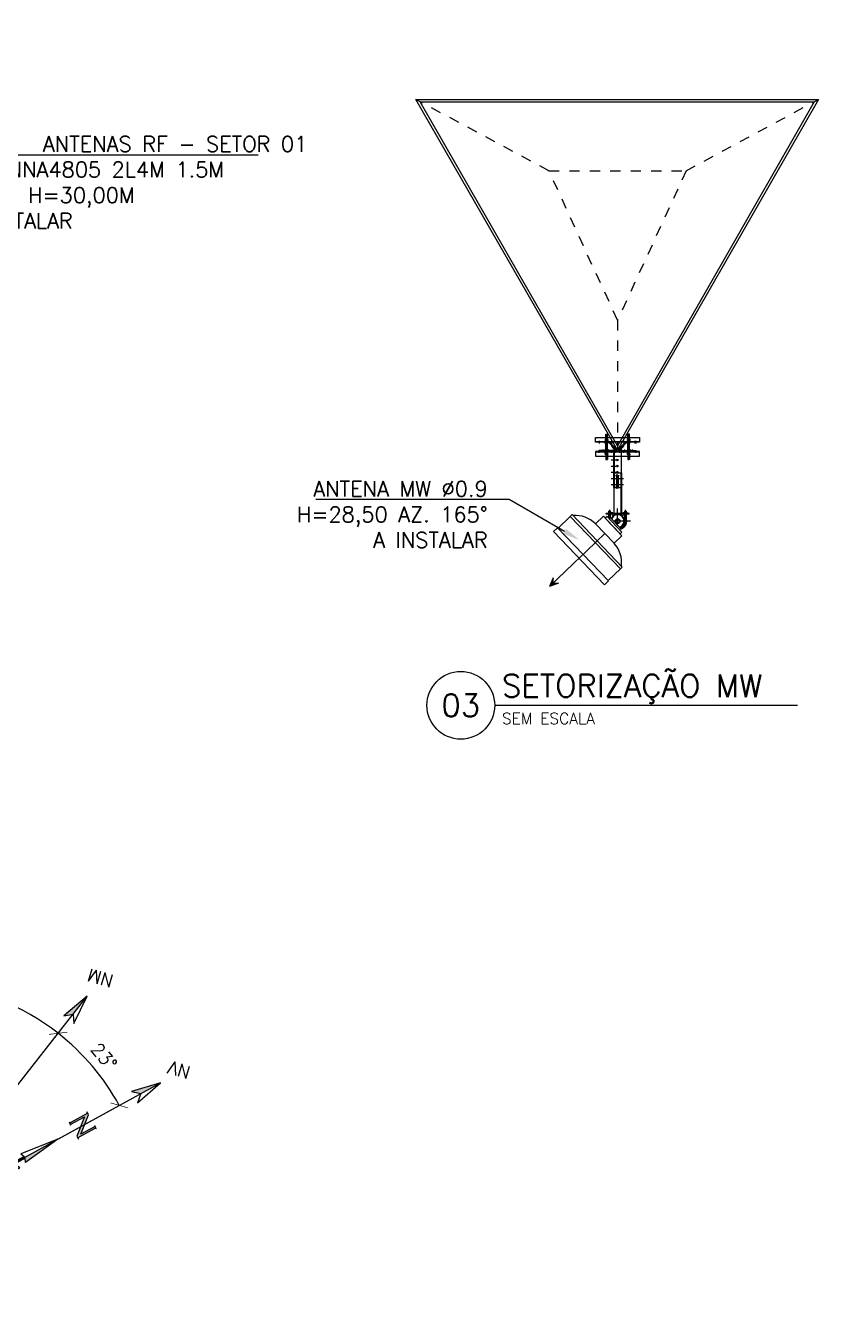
# Model space of a CAD drawing. Header units: inches. Extents: x -7660 to 802, y -193 to 3.
# Drawn here: x 318.26 to 326.01, y -164.16 to -151.68 of the extents above; entities that cross this region are included whole.
import ezdxf
from ezdxf import colors
from ezdxf.entities.mleader import LeaderData, LeaderLine
from ezdxf.enums import TextEntityAlignment as Align
from ezdxf.math import Vec2, Vec3

# ---------------------------------------------------------------- set-up
doc = ezdxf.new("R2010")
doc.units = ezdxf.units.IN
doc.header["$MEASUREMENT"] = 0
doc.set_wipeout_variables(frame=1)
doc.linetypes.add('CENTER2', pattern=[28.575, 19.05, -3.175, 3.175, -3.175])
doc.linetypes.add('HIDDEN2', pattern=[0.1875, 0.125, -0.0625])
for name, color, linetype in [('0-A INSTALAR', 10, 'Continuous'), ('_A INSTALAR', 10, 'Continuous'), ('A instalar', 10, 'Continuous'), ('DM-COTAS', 7, 'Continuous'), ('Indic_Exec', 10, 'Continuous'), ('indicação', 7, 'Continuous'), ('RCE2', 1, 'CENTER2'), ('RCO', 1, 'Continuous')]:
    doc.layers.add(name, color=color, linetype=linetype)
doc.styles.add('ROMANS', font='romans.shx', dxfattribs={"height": 10})
doc.styles.get("Standard").update_dxf_attribs({"font": 'arial.ttf'})
doc.styles.add('Texto Cotas', font='romans.shx')
doc.dimstyles.new('huawei_stand Cota 1-100', dxfattribs={"dimscale": 0, "dimtxt": 0.15, "dimasz": 0.15, "dimexe": 0.1, "dimexo": 0.1, "dimgap": 0.1, "dimtad": 1, "dimzin": 0, "dimdsep": 46, "dimtxsty": 'Texto Cotas', "dimblk": 'ARCHTICK', "dimcen": 0.2, "dimdle": 0.1, "dimclrd": 256, "dimclre": 256, "dimclrt": 256, "dimadec": 0, "dimazin": 0, "dimtfac": 1, "dimtix": 1, "dimtmove": 0, "dimatfit": 3, "dimfxl": 1, "dimtolj": 1, "dimtzin": 0, "dimarcsym": 1})

# ---------------------------------------------------------------- blocks, each defined once
blk = doc.blocks.new('REFERÊNCIA')
blk.add_hatch(color=256).paths.add_polyline_path([(5.3, -211.5), (0, -217.5), (0, -236.5)])
blk.add_line((0, 0), (0, -236.5))
blk.add_lwpolyline([(5.3, -211.5), (0, -217.5), (-5.3, -211.5), (0, -236.5), (5.3, -211.5)])
blk = doc.blocks.new('_ArchTick')
at = {"const_width": 0.05}
blk.add_lwpolyline([(-0.5, -0.5), (0.5, 0.5)], dxfattribs=at)
blk = doc.blocks.new('*D379')
at = {"lineweight": -2, "transparency": 16777216}
blk.add_arc((317.722, -73.343), 2.731, 139.0319, 162.1718, dxfattribs=at)
at = {"lineweight": -2, "transparency": 16777216, "xscale": 0.15, "yscale": 0.15, "zscale": 0.15}
for p, rotation in [((315.66, -71.552), 49.03194502879454), ((315.122, -72.506), 252.1717841684406)]:
    blk.add_blockref('_ArchTick', p, dxfattribs=dict(at, rotation=rotation))
at = {"transparency": 16777216, "insert": (315.19, -71.916), "char_height": 0.15, "attachment_point": 5, "rotation": 60.6019, "style": 'Texto Cotas', "bg_fill": 3, "box_fill_scale": 1.25, "bg_fill_color": 256, "bg_fill_true_color": 13158600, "bg_fill_transparency": 0}
blk.add_mtext('\\A1;23°', dxfattribs=at)
blk = doc.blocks.new('A$C02050FE0')
for points in [[(5.5, -28.2), (0, -31.9), (0, -55.8), (-0.9, -55.2), (-0.9, -87.2), (-17.5, -87.2), (-17.5, -89), (-0.9, -89), (-0.9, -106.8), (-4.1, -105.4), (0, -138.5), (0, -107.2), (0.9, -106.8), (0.9, -89), (17.5, -89), (17.5, -87.2), (0.9, -87.2), (0.9, -55.2), (5.5, -52.2)], [(5.3, -211.5), (0, -217.5), (0, -236.5)]]:
    blk.add_hatch(color=0).paths.add_polyline_path(points)
h = blk.add_hatch(color=0)
h.paths.add_polyline_path([(-4, -92.1), (-9.6, -92.1), (-9.6, -94), (-5.9, -94), (-5.9, -98.6), (-4, -98.6)])
h.paths.add_polyline_path([(9.6, -92.1), (4, -92.1), (4, -98.6), (5.9, -98.6), (5.9, -94), (9.6, -94)])
h.paths.add_polyline_path([(5.9, -69.9), (4, -69.9), (4, -84.1), (9.6, -84.1), (9.6, -82.2), (5.9, -82.2)])
h.paths.add_polyline_path([(-4, -69.9), (-5.9, -69.9), (-5.9, -82.2), (-9.6, -82.2), (-9.6, -84.1), (-4, -84.1)])
at = {"ltscale": 0.5}
h = blk.add_hatch(color=0, dxfattribs=at)
h.paths.add_polyline_path([(-5.5, -153.5), (-8.4, -153.5), (-7.1, -154.1), (-7.1, -170.3), (-7.6, -170.9), (-7.1, -170.9), (-5.6, -170.9), (-5.1, -170.9), (-5.6, -170.3), (-5.6, -157.4), (0, -164.2), (0, -160.2)])
h.paths.add_polyline_path([(0, -160.2), (0, -164.2), (5.5, -170.9), (7.1, -170.9), (8.4, -170.9), (7.1, -170.3), (7.1, -154.1), (7.6, -153.5), (7.1, -153.5), (5.6, -153.5), (5.1, -153.5), (5.6, -154.1), (5.6, -167)])
at = {"color": 0}
for p, q in [((0, 0), (0, -31.9)), ((0, -138.5), (0, -236.5))]:
    blk.add_line(p, q, dxfattribs=at)
for points in [[(0, -55.8), (-5.5, -52.2), (-5.5, -28.2), (0, -31.9), (0, -55.8)], [(0.9, -106.8), (0.9, -89), (17.5, -89), (17.5, -87.2), (0.9, -87.2), (0.9, -55.2), (5.5, -52.2), (5.5, -28.2), (0, -31.9), (0, -55.8)], [(0, -138.5), (-4.1, -105.4), (-0.9, -106.8), (-0.9, -89), (-17.5, -89), (-17.5, -87.2), (-0.9, -87.2), (-0.9, -55.2)], [(0, -138.5), (4.1, -105.4), (0, -107.2), (0, -138.5)], [(5.3, -211.5), (0, -217.5), (-5.3, -211.5), (0, -236.5), (5.3, -211.5)]]:
    blk.add_lwpolyline(points, dxfattribs=at)
for points in [[(-9.6, -82.2), (-9.6, -84.1), (-4, -84.1), (-4, -69.9), (-5.9, -69.9), (-5.9, -82.2)], [(9.6, -82.2), (9.6, -84.1), (4, -84.1), (4, -69.9), (5.9, -69.9), (5.9, -82.2)], [(-5.9, -94), (-9.6, -94), (-9.6, -92.1), (-4, -92.1), (-4, -98.6), (-5.9, -98.6)], [(5.9, -94), (9.6, -94), (9.6, -92.1), (4, -92.1), (4, -98.6), (5.9, -98.6)], [(-5.5, -153.5), (-8.4, -153.5), (-7.1, -154.1), (-7.1, -170.3), (-7.6, -170.9), (-7.1, -170.9), (-5.6, -170.9), (-5.1, -170.9), (-5.6, -170.3), (-5.6, -157.4), (5.5, -170.9), (7.1, -170.9), (8.4, -170.9), (7.1, -170.3), (7.1, -154.1), (7.6, -153.5), (7.1, -153.5), (5.6, -153.5), (5.1, -153.5), (5.6, -154.1), (5.6, -167)]]:
    blk.add_lwpolyline(points, close=True, dxfattribs=at)
blk = doc.blocks.new('*D740')
at = {"layer": 'DM-COTAS', "lineweight": -2}
blk.add_arc((324.274, -73.37), 2.731, 51.897, 180, dxfattribs=at)
at = {"layer": 'DM-COTAS', "lineweight": -2, "xscale": 0.15, "yscale": 0.15, "zscale": 0.15}
for p, rotation in [((325.96, -71.221), 321.8969609182352), ((321.543, -73.37), 270.000006281331)]:
    blk.add_blockref('_ArchTick', p, dxfattribs=dict(at, rotation=rotation))
at = {"layer": 'DM-COTAS', "insert": (323.002, -70.757), "char_height": 0.15, "attachment_point": 5, "rotation": 25.9485, "style": 'Texto Cotas'}
blk.add_mtext('\\A1;128%%d', dxfattribs=at)
blk = doc.blocks.new('*U351')
at = {"color": 0}
blk.add_line((450, 0), (4473, 0), dxfattribs=at)
blk.add_circle((0, 0), 450, dxfattribs=at)
at = {"layer": 'Indic_Exec', "color": 4, "style": 'ROMANS'}
blk.add_attdef('TÍTULO', (547, 110), '', height=300, dxfattribs=at)
blk.add_attdef('00', text='', height=300, dxfattribs=at).set_placement((0, 0), align=Align.MIDDLE)
at = {"layer": 'Indic_Exec', "color": 2, "style": 'ROMANS'}
blk.add_attdef('ESCALA', (547, -251), '', height=150, dxfattribs=at)
blk = doc.blocks.new('sdfsdfsf.656.5.5')
at = {"linetype": 'HIDDEN2'}
for p, q in [((-0.993, -0.213), (-2.973, 0.848)), ((1.053, -0.213), (3.023, 0.848))]:
    blk.add_line(p, q, dxfattribs=at)
for points in [[(0.03, -4.379), (-2.973, 0.848), (3.023, 0.848)], [(0.03, -4.31), (-2.909, 0.813), (2.959, 0.813)]]:
    blk.add_lwpolyline(points, close=True)
blk.add_lwpolyline([(0.03, -2.439), (-0.993, -0.213), (1.053, -0.213)], close=True, dxfattribs=at)
blk.add_lwpolyline([(0.03, -2.439), (0.03, -4.379)], dxfattribs=at)
blk = doc.blocks.new('F11')
at = {"linetype": 'Continuous'}
for p, q in [((3.9, 3.9), (-3.9, -3.9)), ((3.9, -3.9), (-3.9, 3.9))]:
    blk.add_line(p, q, dxfattribs=at)
blk.add_circle((0, 0), 5.5, dxfattribs=at)
blk = doc.blocks.new('f14')
at = {"color": 1, "linetype": 'ByBlock', "xscale": 1.272727270000019, "yscale": 1.272727270000019, "zscale": 1.272727270000019}
blk.add_blockref('F11', (0, 0), dxfattribs=at)
blk = doc.blocks.new('HS1')
at = {"layer": 'RCO'}
h = blk.add_hatch(color=256, dxfattribs=at)
h.paths.add_polyline_path([(5, -130), (0, -130), (0, -137), (5, -137)])
h.paths.add_polyline_path([(5, -120), (0, -120), (0, -130), (5, -130)])
h.paths.add_polyline_path([(5, -90), (0, -90), (0, -120), (5, -120)])
h.paths.add_polyline_path([(5, -78), (5, -60), (0, -60), (0, -90), (5, -90)])
h.paths.add_polyline_path([(5, -30), (0, -30), (0, -60), (5, -60)])
h.paths.add_polyline_path([(5, -23), (0, -23), (0, -30), (5, -30)])
at = {"layer": 'RCE2'}
for p, q in [((13, -30), (-10, -30)), ((13, -130), (-10, -130))]:
    blk.add_line(p, q, dxfattribs=at)
blk = doc.blocks.new('ALA')
at = {"layer": 'A instalar'}
h = blk.add_hatch(color=256, dxfattribs=at)
h.paths.add_polyline_path([(2281.173, 2029.5), (2281.179, 2029.5), (2281.179, 2029.499), (2281.173, 2029.499)])
h.paths.add_polyline_path([(2281.173, 2029.499), (2281.179, 2029.499), (2281.179, 2029.498), (2281.173, 2029.498)])
h.paths.add_polyline_path([(2281.173, 2029.498), (2281.179, 2029.498), (2281.179, 2029.493), (2281.173, 2029.493)])
h.paths.add_polyline_path([(2281.173, 2029.493), (2281.179, 2029.493), (2281.179, 2029.487), (2281.173, 2029.487)])
h.paths.add_polyline_path([(2281.173, 2029.487), (2281.179, 2029.487), (2281.179, 2029.486), (2281.173, 2029.486)])
h.paths.add_polyline_path([(2281.173, 2029.486), (2281.179, 2029.486), (2281.179, 2029.474), (2281.173, 2029.474)])
h.paths.add_polyline_path([(2281.173, 2029.474), (2281.179, 2029.474), (2281.179, 2029.467), (2281.173, 2029.467)])
blk.add_hatch(color=256, dxfattribs=at).paths.add_polyline_path([(2281.421, 2029.46), (2281.421, 2029.455), (2281.457, 2029.455), (2281.457, 2029.46)])
h = blk.add_hatch(color=256, dxfattribs=at)
h.paths.add_polyline_path([(2281.69, 2029.487), (2281.69, 2029.48), (2281.684, 2029.48), (2281.684, 2029.487)])
h.paths.add_polyline_path([(2281.69, 2029.487), (2281.684, 2029.487), (2281.684, 2029.547), (2281.69, 2029.547)])
h.paths.add_polyline_path([(2281.69, 2029.547), (2281.684, 2029.547), (2281.684, 2029.554), (2281.69, 2029.554)])
h = blk.add_hatch(color=256, dxfattribs=at)
h.paths.add_polyline_path([(2281.173, 2029.357), (2281.179, 2029.357), (2281.179, 2029.357), (2281.173, 2029.357)])
h.paths.add_polyline_path([(2281.173, 2029.357), (2281.179, 2029.357), (2281.179, 2029.358), (2281.173, 2029.358)])
h.paths.add_polyline_path([(2281.173, 2029.358), (2281.179, 2029.358), (2281.179, 2029.364), (2281.173, 2029.364)])
h.paths.add_polyline_path([(2281.173, 2029.364), (2281.179, 2029.364), (2281.179, 2029.369), (2281.173, 2029.369)])
h.paths.add_polyline_path([(2281.173, 2029.369), (2281.179, 2029.369), (2281.179, 2029.37), (2281.173, 2029.37)])
h.paths.add_polyline_path([(2281.173, 2029.37), (2281.179, 2029.37), (2281.179, 2029.383), (2281.173, 2029.383)])
h.paths.add_polyline_path([(2281.173, 2029.383), (2281.179, 2029.383), (2281.179, 2029.39), (2281.173, 2029.39)])
h = blk.add_hatch(color=256, dxfattribs=at)
h.paths.add_polyline_path([(2281.69, 2029.367), (2281.69, 2029.374), (2281.684, 2029.374), (2281.684, 2029.367)])
h.paths.add_polyline_path([(2281.69, 2029.367), (2281.684, 2029.367), (2281.684, 2029.307), (2281.69, 2029.307)])
h.paths.add_polyline_path([(2281.69, 2029.307), (2281.684, 2029.307), (2281.684, 2029.3), (2281.69, 2029.3)])
blk.add_line((2281.414, 2029.425), (2281.464, 2029.425))
for p, q in [((2281.644, 2029.247), (2281.644, 2029.607)), ((2281.644, 2029.607), (2281.684, 2029.607)), ((2281.679, 2029.607), (2281.679, 2029.247)), ((2281.684, 2029.607), (2281.684, 2029.247)), ((2281.771, 2029.567), (2281.748, 2029.567)), ((2281.758, 2029.607), (2281.758, 2029.247)), ((2281.798, 2029.607), (2281.758, 2029.607)), ((2281.763, 2029.607), (2281.763, 2029.247)), ((2281.798, 2029.247), (2281.798, 2029.607)), ((2281.116, 2029.533), (2281.116, 2029.323)), ((2281.116, 2029.499), (2281.179, 2029.499)), ((2281.116, 2029.493), (2281.208, 2029.493)), ((2281.116, 2029.486), (2281.179, 2029.486)), ((2281.146, 2029.486), (2281.146, 2029.499)), ((2281.146, 2029.498), (2281.179, 2029.498)), ((2281.146, 2029.487), (2281.179, 2029.487)), ((2281.188, 2029.474), (2281.163, 2029.474)), ((2281.173, 2029.523), (2281.173, 2029.334)), ((2281.173, 2029.523), (2281.179, 2029.523)), ((2281.179, 2029.5), (2281.173, 2029.5)), ((2281.179, 2029.467), (2281.173, 2029.467)), ((2281.179, 2029.523), (2281.179, 2029.334)), ((2281.18, 2029.505), (2281.179, 2029.505)), ((2281.179, 2029.481), (2281.179, 2029.505)), ((2281.18, 2029.481), (2281.179, 2029.481)), ((2281.509, 2029.46), (2281.179, 2029.46)), ((2281.509, 2029.455), (2281.179, 2029.455)), ((2281.18, 2029.505), (2281.18, 2029.481)), ((2281.19, 2029.503), (2281.182, 2029.503)), ((2281.19, 2029.499), (2281.182, 2029.499)), ((2281.19, 2029.486), (2281.182, 2029.486)), ((2281.19, 2029.482), (2281.182, 2029.482)), ((2281.191, 2029.484), (2281.191, 2029.501)), ((2281.191, 2029.499), (2281.196, 2029.499)), ((2281.191, 2029.498), (2281.197, 2029.498)), ((2281.191, 2029.487), (2281.197, 2029.487)), ((2281.191, 2029.486), (2281.196, 2029.486)), ((2281.196, 2029.486), (2281.196, 2029.499)), ((2281.197, 2029.498), (2281.196, 2029.499)), ((2281.196, 2029.486), (2281.197, 2029.487)), ((2281.197, 2029.487), (2281.197, 2029.498)), ((2281.387, 2029.46), (2281.387, 2029.455)), ((2281.389, 2029.459), (2281.679, 2029.459)), ((2281.389, 2029.395), (2281.389, 2029.459)), ((2281.407, 2029.455), (2281.407, 2029.45)), ((2281.414, 2029.376), (2281.414, 2029.475)), ((2281.421, 2029.46), (2281.421, 2029.45)), ((2281.457, 2029.46), (2281.457, 2029.45)), ((2281.464, 2029.376), (2281.464, 2029.475)), ((2281.471, 2029.455), (2281.471, 2029.45)), ((2281.491, 2029.46), (2281.491, 2029.455)), ((2281.509, 2029.396), (2281.509, 2029.46)), ((2281.613, 2029.517), (2281.828, 2029.517)), ((2281.619, 2029.524), (2281.618, 2029.523)), ((2281.66, 2029.523), (2281.618, 2029.523)), ((2281.618, 2029.523), (2281.618, 2029.512)), ((2281.66, 2029.512), (2281.618, 2029.512)), ((2281.618, 2029.512), (2281.619, 2029.511)), ((2281.66, 2029.524), (2281.619, 2029.524)), ((2281.619, 2029.524), (2281.619, 2029.511)), ((2281.66, 2029.511), (2281.619, 2029.511)), ((2281.66, 2029.526), (2281.66, 2029.509)), ((2281.661, 2029.528), (2281.666, 2029.528)), ((2281.661, 2029.524), (2281.666, 2029.524)), ((2281.661, 2029.511), (2281.666, 2029.511)), ((2281.661, 2029.507), (2281.666, 2029.507)), ((2281.667, 2029.526), (2281.667, 2029.509)), ((2281.668, 2029.528), (2281.676, 2029.528)), ((2281.668, 2029.524), (2281.676, 2029.524)), ((2281.668, 2029.511), (2281.676, 2029.511)), ((2281.668, 2029.507), (2281.676, 2029.507)), ((2281.7, 2029.547), (2281.674, 2029.547)), ((2281.674, 2029.487), (2281.7, 2029.487)), ((2281.677, 2029.505), (2281.677, 2029.529)), ((2281.677, 2029.529), (2281.679, 2029.529)), ((2281.677, 2029.505), (2281.679, 2029.505)), ((2281.69, 2029.554), (2281.684, 2029.554)), ((2281.684, 2029.48), (2281.69, 2029.48)), ((2281.692, 2029.529), (2281.69, 2029.529)), ((2281.692, 2029.505), (2281.69, 2029.505)), ((2281.692, 2029.505), (2281.692, 2029.529)), ((2281.701, 2029.528), (2281.693, 2029.528)), ((2281.701, 2029.524), (2281.693, 2029.524)), ((2281.701, 2029.511), (2281.693, 2029.511)), ((2281.701, 2029.507), (2281.693, 2029.507)), ((2281.702, 2029.526), (2281.702, 2029.509)), ((2281.702, 2029.524), (2281.746, 2029.524)), ((2281.702, 2029.523), (2281.746, 2029.523)), ((2281.702, 2029.512), (2281.746, 2029.512)), ((2281.702, 2029.511), (2281.746, 2029.511)), ((2281.746, 2029.526), (2281.746, 2029.509)), ((2281.747, 2029.528), (2281.755, 2029.528)), ((2281.747, 2029.524), (2281.755, 2029.524)), ((2281.747, 2029.511), (2281.755, 2029.511)), ((2281.747, 2029.507), (2281.755, 2029.507)), ((2281.756, 2029.505), (2281.756, 2029.529)), ((2281.756, 2029.529), (2281.758, 2029.529)), ((2281.756, 2029.505), (2281.758, 2029.505)), ((2281.765, 2029.529), (2281.763, 2029.529)), ((2281.765, 2029.505), (2281.763, 2029.505)), ((2281.765, 2029.505), (2281.765, 2029.529)), ((2281.774, 2029.528), (2281.766, 2029.528)), ((2281.774, 2029.524), (2281.766, 2029.524)), ((2281.774, 2029.511), (2281.766, 2029.511)), ((2281.774, 2029.507), (2281.766, 2029.507)), ((2281.775, 2029.526), (2281.775, 2029.509)), ((2281.781, 2029.528), (2281.776, 2029.528)), ((2281.781, 2029.524), (2281.776, 2029.524)), ((2281.781, 2029.511), (2281.776, 2029.511)), ((2281.781, 2029.507), (2281.776, 2029.507)), ((2281.781, 2029.523), (2281.824, 2029.523)), ((2281.781, 2029.512), (2281.824, 2029.512)), ((2281.782, 2029.526), (2281.782, 2029.509)), ((2281.782, 2029.524), (2281.823, 2029.524)), ((2281.782, 2029.511), (2281.823, 2029.511)), ((2281.823, 2029.524), (2281.823, 2029.511)), ((2281.823, 2029.524), (2281.824, 2029.523)), ((2281.824, 2029.512), (2281.823, 2029.511)), ((2281.824, 2029.523), (2281.824, 2029.512)), ((2281.011, 2029.428), (2281.22, 2029.428)), ((2281.116, 2029.37), (2281.179, 2029.37)), ((2281.116, 2029.364), (2281.208, 2029.364)), ((2281.116, 2029.357), (2281.179, 2029.357)), ((2281.146, 2029.37), (2281.146, 2029.357)), ((2281.146, 2029.369), (2281.179, 2029.369)), ((2281.146, 2029.358), (2281.179, 2029.358)), ((2281.188, 2029.383), (2281.163, 2029.383)), ((2281.179, 2029.39), (2281.173, 2029.39)), ((2281.179, 2029.357), (2281.173, 2029.357)), ((2281.509, 2029.396), (2281.179, 2029.396)), ((2281.18, 2029.376), (2281.179, 2029.376)), ((2281.179, 2029.376), (2281.179, 2029.352)), ((2281.18, 2029.352), (2281.179, 2029.352)), ((2281.18, 2029.352), (2281.18, 2029.376)), ((2281.19, 2029.374), (2281.182, 2029.374)), ((2281.19, 2029.37), (2281.182, 2029.37)), ((2281.19, 2029.357), (2281.182, 2029.357)), ((2281.19, 2029.353), (2281.182, 2029.353)), ((2281.191, 2029.372), (2281.191, 2029.355)), ((2281.191, 2029.37), (2281.196, 2029.37)), ((2281.191, 2029.369), (2281.197, 2029.369)), ((2281.191, 2029.358), (2281.197, 2029.358)), ((2281.191, 2029.357), (2281.196, 2029.357)), ((2281.196, 2029.37), (2281.196, 2029.357)), ((2281.196, 2029.37), (2281.197, 2029.369)), ((2281.197, 2029.358), (2281.196, 2029.357)), ((2281.197, 2029.369), (2281.197, 2029.358)), ((2281.38, 2029.425), (2281.498, 2029.425)), ((2281.679, 2029.4), (2281.389, 2029.4)), ((2281.679, 2029.395), (2281.389, 2029.395)), ((2281.394, 2029.439), (2281.394, 2029.411)), ((2281.484, 2029.432), (2281.394, 2029.432)), ((2281.484, 2029.418), (2281.394, 2029.418)), ((2281.407, 2029.395), (2281.407, 2029.4)), ((2281.421, 2029.395), (2281.421, 2029.4)), ((2281.457, 2029.395), (2281.457, 2029.4)), ((2281.471, 2029.395), (2281.471, 2029.4)), ((2281.484, 2029.439), (2281.484, 2029.411)), ((2281.507, 2029.395), (2281.507, 2029.4)), ((2281.514, 2029.376), (2281.514, 2029.415)), ((2281.521, 2029.395), (2281.521, 2029.4)), ((2281.557, 2029.395), (2281.557, 2029.4)), ((2281.564, 2029.376), (2281.564, 2029.415)), ((2281.571, 2029.395), (2281.571, 2029.4)), ((2281.607, 2029.395), (2281.607, 2029.4)), ((2281.614, 2029.376), (2281.614, 2029.415)), ((2281.621, 2029.395), (2281.621, 2029.4)), ((2281.671, 2029.447), (2281.694, 2029.447)), ((2281.671, 2029.407), (2281.694, 2029.407)), ((2281.677, 2029.349), (2281.677, 2029.325)), ((2281.677, 2029.349), (2281.679, 2029.349)), ((2281.684, 2029.374), (2281.69, 2029.374)), ((2281.692, 2029.349), (2281.69, 2029.349)), ((2281.692, 2029.349), (2281.692, 2029.325)), ((2281.756, 2029.349), (2281.756, 2029.325)), ((2281.756, 2029.349), (2281.758, 2029.349)), ((2281.765, 2029.349), (2281.763, 2029.349)), ((2281.765, 2029.349), (2281.765, 2029.325)), ((2281.173, 2029.334), (2281.179, 2029.334)), ((2281.613, 2029.337), (2281.828, 2029.337)), ((2281.618, 2029.343), (2281.619, 2029.344)), ((2281.66, 2029.343), (2281.618, 2029.343)), ((2281.618, 2029.332), (2281.618, 2029.343)), ((2281.66, 2029.332), (2281.618, 2029.332)), ((2281.619, 2029.331), (2281.618, 2029.332)), ((2281.66, 2029.344), (2281.619, 2029.344)), ((2281.619, 2029.331), (2281.619, 2029.344)), ((2281.66, 2029.331), (2281.619, 2029.331)), ((2281.684, 2029.247), (2281.644, 2029.247)), ((2281.66, 2029.329), (2281.66, 2029.346)), ((2281.661, 2029.348), (2281.666, 2029.348)), ((2281.661, 2029.344), (2281.666, 2029.344)), ((2281.661, 2029.331), (2281.666, 2029.331)), ((2281.661, 2029.327), (2281.666, 2029.327)), ((2281.667, 2029.329), (2281.667, 2029.346)), ((2281.668, 2029.348), (2281.676, 2029.348)), ((2281.668, 2029.344), (2281.676, 2029.344)), ((2281.668, 2029.331), (2281.676, 2029.331)), ((2281.668, 2029.327), (2281.676, 2029.327)), ((2281.7, 2029.307), (2281.674, 2029.307)), ((2281.677, 2029.325), (2281.679, 2029.325)), ((2281.69, 2029.3), (2281.684, 2029.3)), ((2281.692, 2029.325), (2281.69, 2029.325)), ((2281.701, 2029.348), (2281.693, 2029.348)), ((2281.701, 2029.344), (2281.693, 2029.344)), ((2281.701, 2029.331), (2281.693, 2029.331)), ((2281.701, 2029.327), (2281.693, 2029.327)), ((2281.702, 2029.329), (2281.702, 2029.346)), ((2281.702, 2029.344), (2281.746, 2029.344)), ((2281.702, 2029.343), (2281.746, 2029.343)), ((2281.702, 2029.332), (2281.746, 2029.332)), ((2281.702, 2029.331), (2281.746, 2029.331)), ((2281.746, 2029.329), (2281.746, 2029.346)), ((2281.747, 2029.348), (2281.755, 2029.348)), ((2281.747, 2029.344), (2281.755, 2029.344)), ((2281.747, 2029.331), (2281.755, 2029.331)), ((2281.747, 2029.327), (2281.755, 2029.327)), ((2281.756, 2029.325), (2281.758, 2029.325)), ((2281.758, 2029.247), (2281.798, 2029.247)), ((2281.765, 2029.325), (2281.763, 2029.325)), ((2281.774, 2029.348), (2281.766, 2029.348)), ((2281.774, 2029.344), (2281.766, 2029.344)), ((2281.774, 2029.331), (2281.766, 2029.331)), ((2281.774, 2029.327), (2281.766, 2029.327)), ((2281.775, 2029.329), (2281.775, 2029.346)), ((2281.781, 2029.348), (2281.776, 2029.348)), ((2281.781, 2029.344), (2281.776, 2029.344)), ((2281.781, 2029.331), (2281.776, 2029.331)), ((2281.781, 2029.327), (2281.776, 2029.327)), ((2281.781, 2029.343), (2281.824, 2029.343)), ((2281.781, 2029.332), (2281.824, 2029.332)), ((2281.782, 2029.329), (2281.782, 2029.346)), ((2281.782, 2029.344), (2281.823, 2029.344)), ((2281.782, 2029.331), (2281.823, 2029.331)), ((2281.823, 2029.331), (2281.823, 2029.344)), ((2281.824, 2029.343), (2281.823, 2029.344)), ((2281.823, 2029.331), (2281.824, 2029.332)), ((2281.824, 2029.332), (2281.824, 2029.343))]:
    blk.add_line(p, q, dxfattribs=at)
for points in [[(2281.684, 2029.467, 0.668179), (2281.712, 2029.455), (2281.73, 2029.473), (2281.726, 2029.478), (2281.707, 2029.46, -0.668179), (2281.69, 2029.467), (2281.69, 2029.577), (2281.684, 2029.577)], [(2281.684, 2029.388, -0.668179), (2281.712, 2029.399), (2281.73, 2029.381), (2281.726, 2029.377), (2281.707, 2029.395, 0.668179), (2281.69, 2029.388), (2281.69, 2029.277), (2281.684, 2029.277)]]:
    blk.add_lwpolyline(points, format="xyb", dxfattribs=at)
blk.add_lwpolyline([(2281.756, 2029.49, 0.414214), (2281.756, 2029.499), (2281.684, 2029.427), (2281.756, 2029.355, 0.414214), (2281.756, 2029.364), (2281.693, 2029.427)], format="xyb", close=True, dxfattribs=at)
for centre, radius in [((2281.116, 2029.428), 0.057), ((2281.116, 2029.428), 0.052), ((2281.414, 2029.425), 0.007), ((2281.464, 2029.425), 0.007)]:
    blk.add_circle(centre, radius, dxfattribs=at)
for centre, radius, start, end in [((2281.116, 2029.428), 0.0708, 90, 270), ((2281.116, 2029.428), 0.0645, 90, 270), ((2281.116, 2029.428), 0.0581, 90, 270), ((2281.183, 2029.501), 0.00228, 118.721, 241.279), ((2281.198, 2029.493), 0.0179, 159.0261, 200.9739), ((2281.183, 2029.484), 0.00228, 118.721, 241.279), ((2281.188, 2029.501), 0.00228, 298.721, 61.279), ((2281.173, 2029.493), 0.0179, 339.0261, 20.9739), ((2281.188, 2029.484), 0.00228, 298.721, 61.279), ((2281.662, 2029.526), 0.00228, 118.721, 241.279), ((2281.677, 2029.517), 0.0179, 159.0261, 200.9739), ((2281.662, 2029.509), 0.00228, 118.721, 241.279), ((2281.665, 2029.526), 0.00228, 298.721, 61.279), ((2281.649, 2029.517), 0.0179, 339.0261, 20.9739), ((2281.665, 2029.509), 0.00228, 298.721, 61.279), ((2281.669, 2029.526), 0.00228, 118.721, 241.279), ((2281.685, 2029.517), 0.0179, 159.0261, 200.9739), ((2281.669, 2029.509), 0.00228, 118.721, 241.279), ((2281.675, 2029.526), 0.00228, 298.721, 61.279), ((2281.659, 2029.517), 0.0179, 339.0261, 20.9739), ((2281.675, 2029.509), 0.00228, 298.721, 61.279), ((2281.694, 2029.526), 0.00228, 118.721, 241.279), ((2281.71, 2029.517), 0.0179, 159.0261, 200.9739), ((2281.694, 2029.509), 0.00228, 118.721, 241.279), ((2281.7, 2029.526), 0.00228, 298.721, 61.279), ((2281.684, 2029.517), 0.0179, 339.0261, 20.9739), ((2281.7, 2029.509), 0.00228, 298.721, 61.279), ((2281.748, 2029.526), 0.00228, 118.721, 241.279), ((2281.764, 2029.517), 0.0179, 159.0261, 200.9739), ((2281.748, 2029.509), 0.00228, 118.721, 241.279), ((2281.754, 2029.526), 0.00228, 298.721, 61.279), ((2281.738, 2029.517), 0.0179, 339.0261, 20.9739), ((2281.754, 2029.509), 0.00228, 298.721, 61.279), ((2281.767, 2029.526), 0.00228, 118.721, 241.279), ((2281.782, 2029.517), 0.0179, 159.0261, 200.9739), ((2281.767, 2029.509), 0.00228, 118.721, 241.279), ((2281.773, 2029.526), 0.00228, 298.721, 61.279), ((2281.757, 2029.517), 0.0179, 339.0261, 20.9739), ((2281.773, 2029.509), 0.00228, 298.721, 61.279), ((2281.777, 2029.526), 0.00228, 118.721, 241.279), ((2281.793, 2029.517), 0.0179, 159.0261, 200.9739), ((2281.777, 2029.509), 0.00228, 118.721, 241.279), ((2281.78, 2029.526), 0.00228, 298.721, 61.279), ((2281.764, 2029.517), 0.0179, 339.0261, 20.9739), ((2281.78, 2029.509), 0.00228, 298.721, 61.279), ((2281.183, 2029.372), 0.00228, 118.721, 241.279), ((2281.198, 2029.364), 0.0179, 159.0261, 200.9739), ((2281.183, 2029.355), 0.00228, 118.721, 241.279), ((2281.188, 2029.372), 0.00228, 298.721, 61.279), ((2281.173, 2029.364), 0.0179, 339.0261, 20.9739), ((2281.188, 2029.355), 0.00228, 298.721, 61.279), ((2281.394, 2029.425), 0.007, 90, 270), ((2281.484, 2029.425), 0.007, 270, 90), ((2281.662, 2029.346), 0.00228, 118.721, 241.279), ((2281.677, 2029.337), 0.0179, 159.0261, 200.9739), ((2281.662, 2029.329), 0.00228, 118.721, 241.279), ((2281.665, 2029.346), 0.00228, 298.721, 61.279), ((2281.649, 2029.337), 0.0179, 339.0261, 20.9739), ((2281.665, 2029.329), 0.00228, 298.721, 61.279), ((2281.669, 2029.346), 0.00228, 118.721, 241.279), ((2281.685, 2029.337), 0.0179, 159.0261, 200.9739), ((2281.669, 2029.329), 0.00228, 118.721, 241.279), ((2281.675, 2029.346), 0.00228, 298.721, 61.279), ((2281.659, 2029.337), 0.0179, 339.0261, 20.9739), ((2281.675, 2029.329), 0.00228, 298.721, 61.279), ((2281.694, 2029.346), 0.00228, 118.721, 241.279), ((2281.71, 2029.337), 0.0179, 159.0261, 200.9739), ((2281.694, 2029.329), 0.00228, 118.721, 241.279), ((2281.7, 2029.346), 0.00228, 298.721, 61.279), ((2281.684, 2029.337), 0.0179, 339.0261, 20.9739), ((2281.7, 2029.329), 0.00228, 298.721, 61.279), ((2281.748, 2029.346), 0.00228, 118.721, 241.279), ((2281.764, 2029.337), 0.0179, 159.0261, 200.9739), ((2281.748, 2029.329), 0.00228, 118.721, 241.279), ((2281.754, 2029.346), 0.00228, 298.721, 61.279), ((2281.738, 2029.337), 0.0179, 339.0261, 20.9739), ((2281.754, 2029.329), 0.00228, 298.721, 61.279), ((2281.767, 2029.346), 0.00228, 118.721, 241.279), ((2281.782, 2029.337), 0.0179, 159.0261, 200.9739), ((2281.767, 2029.329), 0.00228, 118.721, 241.279), ((2281.773, 2029.346), 0.00228, 298.721, 61.279), ((2281.757, 2029.337), 0.0179, 339.0261, 20.9739), ((2281.773, 2029.329), 0.00228, 298.721, 61.279), ((2281.777, 2029.346), 0.00228, 118.721, 241.279), ((2281.793, 2029.337), 0.0179, 159.0261, 200.9739), ((2281.777, 2029.329), 0.00228, 118.721, 241.279), ((2281.78, 2029.346), 0.00228, 298.721, 61.279), ((2281.764, 2029.337), 0.0179, 339.0261, 20.9739), ((2281.78, 2029.329), 0.00228, 298.721, 61.279)]:
    blk.add_arc(centre, radius, start, end, dxfattribs=at)
for points in [[(2281.421, 2029.46), (2281.387, 2029.46), (2281.421, 2029.455), (2281.387, 2029.455)], [(2281.421, 2029.455), (2281.407, 2029.455), (2281.421, 2029.45), (2281.407, 2029.45)], [(2281.491, 2029.46), (2281.457, 2029.46), (2281.491, 2029.455), (2281.457, 2029.455)], [(2281.471, 2029.455), (2281.457, 2029.455), (2281.471, 2029.45), (2281.457, 2029.45)], [(2281.421, 2029.395), (2281.407, 2029.395), (2281.421, 2029.4), (2281.407, 2029.4)], [(2281.471, 2029.395), (2281.457, 2029.395), (2281.471, 2029.4), (2281.457, 2029.4)], [(2281.521, 2029.395), (2281.507, 2029.395), (2281.521, 2029.4), (2281.507, 2029.4)], [(2281.571, 2029.395), (2281.557, 2029.395), (2281.571, 2029.4), (2281.557, 2029.4)], [(2281.621, 2029.395), (2281.607, 2029.395), (2281.621, 2029.4), (2281.607, 2029.4)]]:
    blk.add_solid(points, dxfattribs=at)
at = {"layer": 'A instalar', "yscale": 0.001, "zscale": 0.001}
for name, p, xscale in [('HS1', (2281.684, 2029.607), -0.001), ('HS1', (2281.758, 2029.607), 0.001), ('f14', (2281.414, 2029.425), -0.001), ('f14', (2281.464, 2029.425), -0.001), ('f14', (2281.514, 2029.425), -0.001), ('f14', (2281.564, 2029.425), -0.001), ('f14', (2281.614, 2029.425), -0.001)]:
    blk.add_blockref(name, p, dxfattribs=dict(at, xscale=xscale))
at = {"layer": 'A instalar', "yscale": 0.001, "zscale": 0.001, "rotation": 180}
for p, xscale in [((2281.684, 2029.247), 0.001), ((2281.758, 2029.247), -0.001)]:
    blk.add_blockref('HS1', p, dxfattribs=dict(at, xscale=xscale))
blk = doc.blocks.new('*U741')
blk.add_hatch(color=256).paths.add_polyline_path([(-202, -737), (-213, -661), (-191, -697), (-155, -677)])
for q in [(-213, -661), (-155, -677)]:
    blk.add_line((-202, -737), q)
for radius in [20, 16]:
    blk.add_circle((0, 0), radius)
blk.add_wipeout([(52, -37), (-64, -5), (-68, -19), (-94, -12), (-99, -31), (-121, -25), (-145, -112), (-169, -107), (-204, -105), (-234, -107), (-268, -114), (-294, -124), (-318, -136), (-336, -148), (-346, -145), (-388, -298), (-393, -297), (-405, -340), (174, -499), (186, -456), (181, -455), (223, -302), (213, -299), (200, -273), (187, -254), (169, -232), (146, -211), (119, -193), (95, -180), (67, -170), (91, -84), (69, -78), (75, -58), (48, -51)])
at = {"lineweight": -3}
blk.add_line((-39, -141), (-202, -737), dxfattribs=at)
for points in [[(-121, -25), (-145, -112), (67, -170), (91, -84)], [(-346, -145), (-351, -165), (218, -321), (223, -302)], [(174, -499), (186, -456), (-393, -297), (-405, -340)]]:
    blk.add_lwpolyline(points, close=True)
at = {"color": 9}
for points in [[(69, -78), (75, -58), (-94, -12), (-99, -31)], [(48, -51), (52, -37), (-64, -5), (-68, -19)]]:
    blk.add_lwpolyline(points, close=True, dxfattribs=at)
for points in [[(-351, -165), (-388, -298)], [(218, -321), (181, -455)]]:
    blk.add_lwpolyline(points)
for centre, radius, start, end in [((-202, -333), 229, 75.4343, 125.857), ((5, -388), 227, 23.245, 73.9532)]:
    blk.add_arc(centre, radius, start, end)
blk = doc.blocks.new('*U378')
blk.add_hatch(color=256).paths.add_polyline_path([(314.91, -72.515), (314.853, -72.42), (314.603, -72.339)])
blk.add_line((317.722, -73.343), (314.603, -72.339))
blk.add_lwpolyline([(314.91, -72.515), (314.853, -72.42), (314.954, -72.376), (314.603, -72.339), (314.91, -72.515)])
at = {"xscale": 0.01385536544408619, "yscale": 0.01385536544408619, "zscale": 0.01385536544408619, "rotation": 229.0319450287959}
blk.add_blockref('A$C02050FE0', (317.722, -73.343), dxfattribs=at)
dim = blk.add_angular_dim_2l(base=(315.438, -71.845), line1=((317.722, -73.343), (314.603, -72.339)), line2=((317.722, -73.343), (315.248, -71.195)), dimstyle='huawei_stand Cota 1-100', override={"dimscale": 1, "dimfxl": 5, "dimfxlon": 1, "dimtfill": 1})
dim.commit()
dim.dimension.update_dxf_attribs({"geometry": '*D379', "text_midpoint": (315.19, -71.916)})
blk = doc.blocks.new('REFNV')
at = {"ltscale": 0.5, "xscale": -0.01385536544408616, "yscale": 0.01385536544408616, "zscale": 0.01385536544408616, "rotation": 270.000006281331}
blk.add_blockref('REFERÊNCIA', (324.274, -73.37), dxfattribs=at)
at = {"insert": (322.725, -73.667), "char_height": 0.15, "width": 3.12229, "attachment_point": 5, "style": 'ROMANS'}
blk.add_mtext('\\pxqc;REFERÊNCIA ALINHAMENTO\\PFRONTAL DO SITE', dxfattribs=at)
at = {"color": 6, "rotation": 249.7251767497955}
blk.add_blockref('*U378', (503.171, 199.251), dxfattribs=at)
for points in [[(324.274, -73.37), (326.597, -72.096)], [(324.274, -73.37), (325.008, -72.968)]]:
    blk.add_lwpolyline(points)
at = {"char_height": 0.15, "width": 0.3015, "attachment_point": 5, "rotation": 163.8134, "style": 'ROMANS'}
for s, insert in [('\\pxqc;NM', (326.451, -70.58)), ('\\pxqc;NV', (327.362, -71.644))]:
    blk.add_mtext(s, dxfattribs=dict(at, insert=insert))
at = {"layer": 'DM-COTAS'}
dim = blk.add_angular_dim_2l(base=(324.055, -70.648), line1=((324.274, -73.37), (320.998, -73.37)), line2=((324.274, -73.37), (326.296, -70.792)), dimstyle='huawei_stand Cota 1-100', override={"dimscale": 1}, dxfattribs=at)
dim.commit()
dim.dimension.update_dxf_attribs({"geometry": '*D740', "text_midpoint": (323.002, -70.757)})

msp = doc.modelspace()

# ---------------------------------------------------------------- block references
at = {"xscale": -1.2, "yscale": 1.2, "zscale": 1.2, "rotation": 270.0000000000197}
msp.add_blockref('ALA', (-2111.26607, -2893.86753, 0.00004), dxfattribs=at)
at = {"xscale": 0.8438972667959691, "yscale": 0.8438972667959691, "zscale": 0.8438972667959691}
msp.add_blockref('REFNV', (43.5024, -101.43097), dxfattribs=at)
at = {"layer": '_A INSTALAR', "color": 7, "xscale": 0.6560172729553836, "yscale": 0.6560172729553836, "zscale": 0.6560172729553836}
msp.add_blockref('sdfsdfsf.656.5.5', (324.02675, -152.96359, 0.00004), dxfattribs=at)
at = {"layer": 'indicação', "color": 4, "lineweight": 5, "xscale": 0.0007357085069532576, "yscale": 0.0007357085069532576, "zscale": 0.0007357085069532576}
msp.add_blockref('*U351', (322.51454, -158.32857), dxfattribs=at).add_auto_attribs({'00': '03', 'TÍTULO': 'SETORIZAÇÃO MW', 'ESCALA': 'SEM ESCALA '})

# ---------------------------------------------------------------- leaders
at = {"layer": '0-A INSTALAR', "lineweight": 5}
ml = msp.add_multileader_mtext('Standard', dxfattribs=at)
ml.set_content('\\Fromans|c0;ANTENAS RF - SETOR 01\\P\\pxqltz;ANTENNA4805 2L4M 1.5M\\PAZ.:0° H=30,00M\\PA INSTALAR', color=256)
ml.set_leader_properties()
ml.build(insert=Vec2(0, 0))
ml.multileader.update_dxf_attribs({"text_left_attachment_type": 6, "text_right_attachment_type": 6, "dogleg_length": 1.40041, "arrow_head_size": 0.16871})
ctx = ml.context
ctx.base_point, ctx.char_height, ctx.arrow_head_size, ctx.landing_gap_size, ctx.plane_origin = Vec3(317.90299, -152.9471), 0.15, 0.16871, 0.16871, Vec3(288.17531, -157.02278)
ctx.left_attachment, ctx.right_attachment, ctx.text_align_type = 6, 6, 2
notes = []
notes.append((ctx, [(0, (1, 1, 0), (317.86138, -152.9471), (1, 0), 0.04161, [(0, [(316.84103, -151.68406)], 0, [])])]))
ctx.mtext.insert, ctx.mtext.width, ctx.mtext.defined_height, ctx.mtext.alignment, ctx.mtext.line_spacing_style, ctx.mtext.flow_direction = Vec3(321.01456, -152.7671), 3.4102632, 0.21495, 3, 2, 5
ctx.mtext.has_bg_fill, ctx.mtext.bg_color, ctx.mtext.bg_scale_factor, ctx.mtext.bg_transparency, ctx.mtext.use_window_bg_color = 1, -1027028792, 1.5, 0, 1
for ctx, leaders in notes:
    for number, flags, end, landing, length, lines in leaders:
        leader = LeaderData()
        leader.index, (leader.has_last_leader_line, leader.has_dogleg_vector, leader.attachment_direction) = number, flags
        leader.last_leader_point, leader.dogleg_vector, leader.dogleg_length = Vec3(end), Vec3(landing), length
        for number, points, colour, breaks in lines:
            line = LeaderLine()
            line.index, line.vertices, line.color, line.breaks = number, Vec3.list(points), colors.encode_raw_color(colour), breaks
            leader.lines.append(line)
        ctx.leaders.append(leader)

# ---------------------------------------------------------------- next in the draw order: block references
at = {"layer": '0-A INSTALAR', "xscale": 0.001199999999999993, "yscale": 0.001199999999999994, "zscale": 0.001199999999999994, "rotation": 329.1090234755043}
msp.add_blockref('*U741', (324.04777, -156.52885, 0.00004), dxfattribs=at)

# ---------------------------------------------------------------- next in the draw order: leaders
at = {"layer": '0-A INSTALAR', "lineweight": 5}
ml = msp.add_multileader_mtext('Standard', dxfattribs=at)
ml.set_content('\\Fromans|c0;ANTENA MW %%c0.9\\PH=28,50 AZ. 165°\\PA INSTALAR', color=256)
ml.set_leader_properties()
ml.build(insert=Vec2(0, 0))
ml.multileader.update_dxf_attribs({"text_left_attachment_type": 6, "text_right_attachment_type": 6, "dogleg_length": 1.40041, "arrow_head_size": 0.16871})
ctx = ml.context
ctx.base_point, ctx.char_height, ctx.arrow_head_size, ctx.landing_gap_size, ctx.plane_origin = Vec3(320.544, -156.31769), 0.15, 0.16871, 0.16871, Vec3(290.81632, -160.39337)
ctx.left_attachment, ctx.right_attachment, ctx.text_align_type = 6, 6, 2
notes = []
notes.append((ctx, [(0, (1, 1, 0), (322.98732, -156.31769), (-1, 0), 0.04161, [(0, [(323.6753, -156.71246)], 0, [])])]))
ctx.mtext.insert, ctx.mtext.width, ctx.mtext.defined_height, ctx.mtext.alignment, ctx.mtext.line_spacing_style, ctx.mtext.flow_direction = Vec3(322.777, -156.13769), 3.4102632, 0.21495, 3, 2, 5
ctx.mtext.has_bg_fill, ctx.mtext.bg_color, ctx.mtext.bg_scale_factor, ctx.mtext.bg_transparency, ctx.mtext.use_window_bg_color = 1, -1027028792, 1.5, 0, 1
for ctx, leaders in notes:
    for number, flags, end, landing, length, lines in leaders:
        leader = LeaderData()
        leader.index, (leader.has_last_leader_line, leader.has_dogleg_vector, leader.attachment_direction) = number, flags
        leader.last_leader_point, leader.dogleg_vector, leader.dogleg_length = Vec3(end), Vec3(landing), length
        for number, points, colour, breaks in lines:
            line = LeaderLine()
            line.index, line.vertices, line.color, line.breaks = number, Vec3.list(points), colors.encode_raw_color(colour), breaks
            leader.lines.append(line)
        ctx.leaders.append(leader)

doc.saveas('drawing.dxf')
